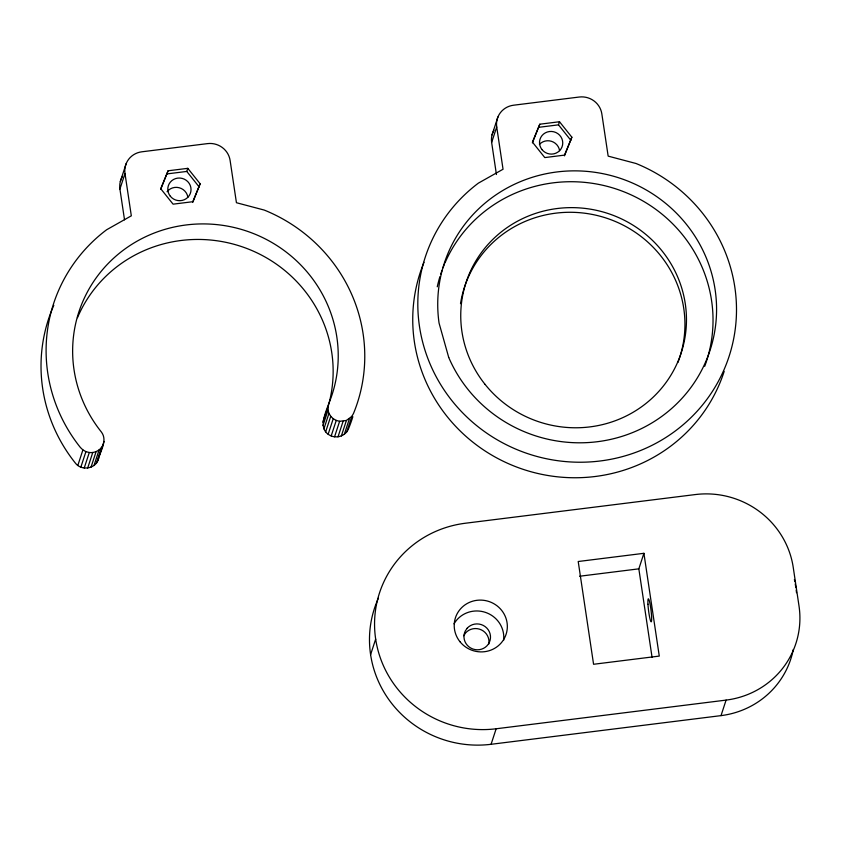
<?xml version="1.0" encoding="UTF-8"?>
<svg xmlns="http://www.w3.org/2000/svg" width="842" height="842" viewBox="0 0 842 842"><rect width="100%" height="100%" fill="white"/><g stroke="black" fill="none" stroke-linecap="round" stroke-linejoin="round"><path stroke-width="1.26" d="M53.814 305.309A159.812 154.928 18.1 0 0 75.348 463.047C81.548 471.541 96.904 468.689 98.672 458.037M98.104 460.206C99.966 451.28 108.123 440.587 101.251 431.841A133.173 129.1 18.1 0 1 186.229 224.951A133.173 129.1 18.1 0 1 328.833 403.455C325.244 413.601 317.129 430.009 331.19 435.935C337.631 438.608 345.757 435.535 348.43 428.999A159.812 154.928 18.1 0 0 352.861 416.727M322.907 422.252L323.749 418.99A133.173 129.1 18.1 0 0 250.032 249.748A133.173 129.1 18.1 0 0 77.464 317.718M120.322 181.504L126.195 163.569M124.521 219.815L119.922 189.061L124.995 173.536A19.976 19.366 18.1 0 1 141.824 151.802L207.521 143.614A19.976 19.366 18.1 0 1 230.108 160.422L236.434 202.722L264.304 210.09A159.812 154.928 18.1 0 1 353.503 413.464L351.819 416.39L346.746 431.914M160.696 189.429L168.084 170.789L187.798 168.337L200.143 183.788L192.755 202.427M77.832 465.447L82.905 449.923L80.422 447.523A159.812 154.928 18.1 0 1 106.639 229.75L131.32 215.826L124.995 173.536M80.853 467.152L85.926 451.628L82.905 449.923M84.221 468.036L89.294 452.512C95.009 453.249 100.924 450.049 103.177 444.681M87.684 468.057L92.757 452.522M199.133 186.892L186.777 171.442L187.798 168.337M91.02 467.194L96.093 451.659M93.999 465.51L99.072 449.986M96.409 463.132L101.482 447.607M98.956 456.953L104.029 441.418M322.949 425.631L328.033 410.107L327.98 406.718M323.896 428.894L328.969 413.369L328.033 410.107M325.675 431.83L330.748 416.306L328.969 413.369M328.159 434.23L333.232 418.706L330.748 416.306M331.19 435.935L336.263 420.411L333.232 418.706M334.548 436.819L339.621 421.295L346.42 420.453L351.819 416.39M338.01 436.84L343.094 421.305M341.347 435.977L346.42 420.453M344.325 434.293L349.398 418.769M492.033 134.909L497.917 116.985M496.433 174.515L491.644 142.477L496.717 126.953A19.976 19.366 18.1 0 1 513.546 105.218L579.233 97.03A19.976 19.366 18.1 0 1 601.83 113.838L608.156 156.128L636.026 163.495A159.812 154.928 18.1 0 1 712.753 390.856A159.812 154.928 18.1 0 1 471.194 420.979A159.812 154.928 18.1 0 1 478.351 183.156L503.042 169.242L496.717 126.953M532.407 142.835L539.806 124.206L559.509 121.743L571.865 137.204L564.466 155.844M370.596 654.634L375.669 639.11A106.534 103.282 18.1 0 1 465.416 523.229L695.345 494.559A86.568 83.916 18.1 0 1 793.238 567.403L799.005 605.945A86.568 83.916 18.1 0 1 726.088 700.102L721.015 715.626L491.075 744.296A106.534 103.282 18.1 0 1 391.204 702.786A106.534 103.282 18.1 0 1 378.458 598.115M570.844 140.309L558.499 124.848L559.509 121.743M491.075 744.296L496.148 728.772L726.088 700.102M652.055 657.297L638.836 568.845L643.909 553.31L578.212 561.509L593.578 664.275L659.275 656.086L643.909 553.31M168.084 170.789L160.727 188.703L173.084 204.164L192.786 201.712L200.143 183.788M539.806 124.206L532.439 142.119L544.795 157.58L564.498 155.117L571.865 137.204M463.71 635.742L465.594 632.942A13.314 12.914 18.1 0 1 488.77 644.088M538.785 127.31L558.499 124.848M167.074 173.894L186.777 171.442M579.58 576.233L638.836 568.845M336.263 420.411L339.621 421.295M85.926 451.628L89.294 452.512M724.173 371.385A159.812 154.928 18.1 0 1 518.861 467.857A159.812 154.928 18.1 0 1 424.01 262.304M491.644 142.477A19.976 19.366 18.1 0 1 493.959 130.236M460.511 303.688A113.196 109.744 18.1 0 1 600.378 216.32A113.196 109.744 18.1 0 1 677.915 362.481M437.261 286.806A139.835 135.562 18.1 0 1 439.945 276.586M440.745 274.071A139.835 135.562 18.1 0 1 442.039 270.335M442.955 267.882A139.835 135.562 18.1 0 1 444.418 264.251M444.923 263.051A139.835 135.562 18.1 0 1 624.175 191.902A139.835 135.562 18.1 0 1 704.712 366.291M539.417 144.392A11.651 11.293 18.1 0 1 559.593 150.655M119.922 189.061A19.976 19.366 18.1 0 1 122.248 176.82M167.063 191.734A11.651 11.293 18.1 0 1 187.871 197.239M793.29 649.477A86.568 83.916 18.1 0 1 721.015 715.626M496.148 728.772A106.534 103.282 18.1 0 1 375.669 639.11M454.038 623.817A26.639 25.818 18.1 0 1 485.402 612.366A26.639 25.818 18.1 0 1 503.611 640.341M794.395 579.528A19.976 2.137 82.9 0 1 794.816 581.633M795.237 583.906A19.976 2.137 82.9 0 1 795.827 587.579M796.185 590.137A19.976 2.137 82.9 0 1 796.521 592.726M467.121 628.29L465.237 631.09A13.314 12.914 18.1 0 0 477.13 649.803A13.314 12.914 18.1 0 0 489.307 631.689A13.314 12.914 18.1 0 0 467.121 628.29M448.723 357.45L439.05 323.054A139.835 135.562 18.1 0 1 618.144 177.62A139.835 135.562 18.1 0 1 680.61 399.824A139.835 135.562 18.1 0 1 448.723 357.45M485.045 384.352A113.196 109.744 18.1 0 0 678.484 360.239A113.196 109.744 18.1 0 0 557.267 208.511A113.196 109.744 18.1 0 0 485.045 384.352M542.016 149.634A11.651 11.293 18.1 0 0 561.93 147.15A11.651 11.293 18.1 0 0 549.458 131.531A11.651 11.293 18.1 0 0 542.016 149.634M170.305 196.218A11.651 11.293 18.1 0 0 190.218 193.734A11.651 11.293 18.1 0 0 177.746 178.115A11.651 11.293 18.1 0 0 170.305 196.218M647.961 604.23A11.651 1.252 82.9 0 0 651.171 621.817A11.651 1.252 82.9 0 0 650.192 604.724A11.651 1.252 82.9 0 0 647.961 604.23M459.942 641.688A26.639 25.818 18.1 0 0 505.463 636.005A26.639 25.818 18.1 0 0 476.94 600.304A26.639 25.818 18.1 0 0 459.942 641.688"/></g></svg>
